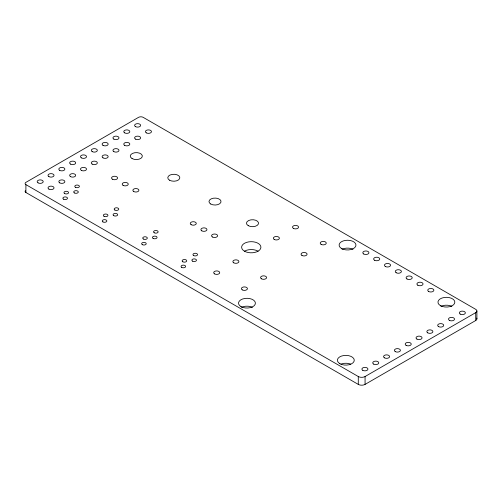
<?xml version="1.0" encoding="UTF-8"?>
<svg xmlns="http://www.w3.org/2000/svg" width="502" height="502" viewBox="0 0 502 502"><rect width="100%" height="100%" fill="white"/><g stroke="black" fill="none" stroke-linecap="round" stroke-linejoin="round"><path stroke-width="0.75" d="M25.903 184.623L358.284 376.525A4.794 2.767 0 0 0 365.067 376.525L475.714 312.639A4.047 2.341 0 0 0 475.714 309.332L143.183 117.349A3.282 1.895 0 0 0 138.539 117.349L25.903 182.377A2.748 1.588 0 0 0 25.903 184.623L25.903 192.498L358.284 384.394A4.794 2.767 0 0 0 365.067 384.394L475.714 320.514A4.047 2.341 0 0 0 476.687 318.111M476.9 310.989L476.9 318.858M475.714 312.639L475.714 320.514M365.067 376.525L365.067 384.394M358.284 376.525L358.284 384.394M244.449 251.182A9.645 5.566 0 0 0 260.582 248.685A9.645 5.566 0 0 0 248.772 241.87A9.645 5.566 0 0 0 244.449 251.182A9.645 5.566 0 0 1 258.091 251.182M25.903 192.498A2.748 1.588 0 0 1 25.382 190.672M342.1 249.249A8.44 4.869 0 0 1 352.975 249.249M440.963 306.333A8.44 4.869 0 0 1 451.844 306.333M241.525 307.318A8.44 4.869 0 0 1 252.406 307.318M340.977 364.138A8.44 4.869 0 0 1 350.685 364.138M341.573 248.546A8.44 4.869 0 0 0 355.686 246.363A8.44 4.869 0 0 0 345.351 240.402A8.44 4.869 0 0 0 341.573 248.546M440.436 305.63A8.44 4.869 0 0 0 454.555 303.446A8.44 4.869 0 0 0 444.22 297.479A8.44 4.869 0 0 0 440.436 305.63M240.998 306.615A8.44 4.869 0 0 0 255.116 304.432A8.44 4.869 0 0 0 244.781 298.464A8.44 4.869 0 0 0 240.998 306.615M339.867 363.693A8.44 4.869 0 0 0 353.979 361.509A8.44 4.869 0 0 0 343.65 355.541A8.44 4.869 0 0 0 339.867 363.693M75.463 187.302A2.297 1.324 0 0 0 79.31 186.713A2.297 1.324 0 0 0 76.492 185.087A2.297 1.324 0 0 0 75.463 187.302M74.384 192.931A2.297 1.324 0 0 0 78.224 192.335A2.297 1.324 0 0 0 75.413 190.71A2.297 1.324 0 0 0 74.384 192.931M64.639 193.552A2.297 1.324 0 0 0 68.485 192.963A2.297 1.324 0 0 0 65.674 191.337A2.297 1.324 0 0 0 64.639 193.552M63.559 199.181A2.297 1.324 0 0 0 67.4 198.585A2.297 1.324 0 0 0 64.589 196.96A2.297 1.324 0 0 0 63.559 199.181M114.845 210.037A2.297 1.324 0 0 0 118.685 209.447A2.297 1.324 0 0 0 115.874 207.822A2.297 1.324 0 0 0 114.845 210.037M113.759 215.665A2.297 1.324 0 0 0 117.6 215.069A2.297 1.324 0 0 0 114.789 213.444A2.297 1.324 0 0 0 113.759 215.665M104.021 216.287A2.297 1.324 0 0 0 107.861 215.697A2.297 1.324 0 0 0 105.05 214.072A2.297 1.324 0 0 0 104.021 216.287M102.935 221.915A2.297 1.324 0 0 0 106.775 221.319A2.297 1.324 0 0 0 103.964 219.694A2.297 1.324 0 0 0 102.935 221.915M154.221 232.771A2.297 1.324 0 0 0 158.061 232.175A2.297 1.324 0 0 0 155.25 230.556A2.297 1.324 0 0 0 154.221 232.771M153.135 238.4A2.297 1.324 0 0 0 156.975 237.804A2.297 1.324 0 0 0 154.164 236.178A2.297 1.324 0 0 0 153.135 238.4M143.396 239.021A2.297 1.324 0 0 0 147.237 238.425A2.297 1.324 0 0 0 144.425 236.806A2.297 1.324 0 0 0 143.396 239.021M142.311 244.643A2.297 1.324 0 0 0 146.151 244.054A2.297 1.324 0 0 0 143.34 242.428A2.297 1.324 0 0 0 142.311 244.643M193.634 255.531A2.297 1.324 0 0 0 197.481 254.934A2.297 1.324 0 0 0 194.669 253.315A2.297 1.324 0 0 0 193.634 255.531M192.555 261.153A2.297 1.324 0 0 0 196.395 260.563A2.297 1.324 0 0 0 193.584 258.938A2.297 1.324 0 0 0 192.555 261.153M182.816 261.78A2.297 1.324 0 0 0 186.656 261.184A2.297 1.324 0 0 0 183.845 259.559A2.297 1.324 0 0 0 182.816 261.78M181.73 267.403A2.297 1.324 0 0 0 185.571 266.813A2.297 1.324 0 0 0 182.759 265.188A2.297 1.324 0 0 0 181.73 267.403M362.795 370.338A3.012 1.738 0 0 0 367.834 369.554A3.012 1.738 0 0 0 364.145 367.426A3.012 1.738 0 0 0 362.795 370.338M373.62 364.088A3.012 1.738 0 0 0 378.659 363.304A3.012 1.738 0 0 0 374.969 361.176A3.012 1.738 0 0 0 373.62 364.088M384.444 357.838A3.012 1.738 0 0 0 389.483 357.06A3.012 1.738 0 0 0 385.793 354.927A3.012 1.738 0 0 0 384.444 357.838M395.262 351.588A3.012 1.738 0 0 0 400.307 350.81A3.012 1.738 0 0 0 396.618 348.677A3.012 1.738 0 0 0 395.262 351.588M406.087 345.338A3.012 1.738 0 0 0 411.132 344.56A3.012 1.738 0 0 0 407.442 342.427A3.012 1.738 0 0 0 406.087 345.338M416.911 339.088A3.012 1.738 0 0 0 421.956 338.31A3.012 1.738 0 0 0 418.266 336.177A3.012 1.738 0 0 0 416.911 339.088M427.735 332.839A3.012 1.738 0 0 0 432.78 332.06A3.012 1.738 0 0 0 429.091 329.927A3.012 1.738 0 0 0 427.735 332.839M438.56 326.589A3.012 1.738 0 0 0 443.605 325.811A3.012 1.738 0 0 0 439.915 323.677A3.012 1.738 0 0 0 438.56 326.589M449.384 320.339A3.012 1.738 0 0 0 454.429 319.561A3.012 1.738 0 0 0 450.74 317.433A3.012 1.738 0 0 0 449.384 320.339M460.208 314.089A3.012 1.738 0 0 0 465.254 313.311A3.012 1.738 0 0 0 461.564 311.184A3.012 1.738 0 0 0 460.208 314.089M38.064 182.86A3.012 1.738 0 0 0 43.109 182.075A3.012 1.738 0 0 0 39.42 179.948A3.012 1.738 0 0 0 38.064 182.86M48.889 176.61A3.012 1.738 0 0 0 53.934 175.825A3.012 1.738 0 0 0 50.244 173.698A3.012 1.738 0 0 0 48.889 176.61M59.713 170.36A3.012 1.738 0 0 0 64.758 169.576A3.012 1.738 0 0 0 61.068 167.448A3.012 1.738 0 0 0 59.713 170.36M70.537 164.11A3.012 1.738 0 0 0 75.582 163.332A3.012 1.738 0 0 0 71.893 161.198A3.012 1.738 0 0 0 70.537 164.11M81.362 157.86A3.012 1.738 0 0 0 86.407 157.082A3.012 1.738 0 0 0 82.717 154.949A3.012 1.738 0 0 0 81.362 157.86M92.186 151.61A3.012 1.738 0 0 0 97.231 150.832A3.012 1.738 0 0 0 93.541 148.699A3.012 1.738 0 0 0 92.186 151.61M103.01 145.36A3.012 1.738 0 0 0 108.055 144.582A3.012 1.738 0 0 0 104.366 142.449A3.012 1.738 0 0 0 103.01 145.36M113.835 139.11A3.012 1.738 0 0 0 118.88 138.332A3.012 1.738 0 0 0 115.19 136.199A3.012 1.738 0 0 0 113.835 139.11M124.659 132.861A3.012 1.738 0 0 0 129.704 132.082A3.012 1.738 0 0 0 126.015 129.949A3.012 1.738 0 0 0 124.659 132.861M135.484 126.611A3.012 1.738 0 0 0 140.529 125.833A3.012 1.738 0 0 0 136.833 123.705A3.012 1.738 0 0 0 135.484 126.611M48.889 189.103A3.012 1.738 0 0 0 53.934 188.325A3.012 1.738 0 0 0 50.244 186.198A3.012 1.738 0 0 0 48.889 189.103M59.713 182.86A3.012 1.738 0 0 0 64.758 182.075A3.012 1.738 0 0 0 61.068 179.948A3.012 1.738 0 0 0 59.713 182.86M70.537 176.61A3.012 1.738 0 0 0 75.582 175.825A3.012 1.738 0 0 0 71.893 173.698A3.012 1.738 0 0 0 70.537 176.61M81.362 170.36A3.012 1.738 0 0 0 86.407 169.576A3.012 1.738 0 0 0 82.717 167.448A3.012 1.738 0 0 0 81.362 170.36M92.186 164.11A3.012 1.738 0 0 0 97.231 163.332A3.012 1.738 0 0 0 93.541 161.198A3.012 1.738 0 0 0 92.186 164.11M103.01 157.86A3.012 1.738 0 0 0 108.055 157.082A3.012 1.738 0 0 0 104.366 154.949A3.012 1.738 0 0 0 103.01 157.86M113.835 151.61A3.012 1.738 0 0 0 118.88 150.832A3.012 1.738 0 0 0 115.19 148.699A3.012 1.738 0 0 0 113.835 151.61M124.659 145.36A3.012 1.738 0 0 0 129.704 144.582A3.012 1.738 0 0 0 126.015 142.449A3.012 1.738 0 0 0 124.659 145.36M135.484 139.11A3.012 1.738 0 0 0 140.529 138.332A3.012 1.738 0 0 0 136.833 136.199A3.012 1.738 0 0 0 135.484 139.11M146.308 132.861A3.012 1.738 0 0 0 151.353 132.082A3.012 1.738 0 0 0 147.657 129.949A3.012 1.738 0 0 0 146.308 132.861M363.699 253.981A3.062 1.77 0 0 0 368.819 253.19A3.062 1.77 0 0 0 365.067 251.025A3.062 1.77 0 0 0 363.699 253.981M374.523 260.231A3.062 1.77 0 0 0 379.644 259.44A3.062 1.77 0 0 0 375.891 257.275A3.062 1.77 0 0 0 374.523 260.231M385.341 266.48A3.062 1.77 0 0 0 390.468 265.69A3.062 1.77 0 0 0 386.716 263.525A3.062 1.77 0 0 0 385.341 266.48M396.166 272.73A3.062 1.77 0 0 0 401.293 271.933A3.062 1.77 0 0 0 397.54 269.769A3.062 1.77 0 0 0 396.166 272.73M406.99 278.98A3.062 1.77 0 0 0 412.117 278.183A3.062 1.77 0 0 0 408.364 276.018A3.062 1.77 0 0 0 406.99 278.98M417.815 285.23A3.062 1.77 0 0 0 422.941 284.433A3.062 1.77 0 0 0 419.189 282.268A3.062 1.77 0 0 0 417.815 285.23M428.639 291.474A3.062 1.77 0 0 0 433.766 290.683A3.062 1.77 0 0 0 430.013 288.518A3.062 1.77 0 0 0 428.639 291.474M112.448 179.22A3.012 1.738 0 0 0 117.487 178.442A3.012 1.738 0 0 0 113.797 176.309A3.012 1.738 0 0 0 112.448 179.22M123.103 185.37A3.012 1.738 0 0 0 128.142 184.592A3.012 1.738 0 0 0 124.452 182.458A3.012 1.738 0 0 0 123.103 185.37M133.752 191.519A3.012 1.738 0 0 0 138.797 190.741A3.012 1.738 0 0 0 135.107 188.614A3.012 1.738 0 0 0 133.752 191.519M132.051 158.55A6.024 3.476 0 0 0 142.135 156.994A6.024 3.476 0 0 0 134.749 152.733A6.024 3.476 0 0 0 132.051 158.55M169.55 180.205A6.024 3.476 0 0 0 179.634 178.643A6.024 3.476 0 0 0 172.255 174.382A6.024 3.476 0 0 0 169.55 180.205M191.143 224.683A3.012 1.738 0 0 0 196.182 223.905A3.012 1.738 0 0 0 192.492 221.771A3.012 1.738 0 0 0 191.143 224.683M201.791 230.832A3.012 1.738 0 0 0 206.837 230.054A3.012 1.738 0 0 0 203.147 227.921A3.012 1.738 0 0 0 201.791 230.832M212.446 236.982A3.012 1.738 0 0 0 217.492 236.204A3.012 1.738 0 0 0 213.796 234.076A3.012 1.738 0 0 0 212.446 236.982M210.74 204.013A6.024 3.476 0 0 0 220.824 202.457A6.024 3.476 0 0 0 213.444 198.196A6.024 3.476 0 0 0 210.74 204.013M248.245 225.668A6.024 3.476 0 0 0 258.329 224.105A6.024 3.476 0 0 0 250.944 219.845A6.024 3.476 0 0 0 248.245 225.668M274.236 239.448A3.012 1.738 0 0 0 279.281 238.663A3.012 1.738 0 0 0 275.592 236.536A3.012 1.738 0 0 0 274.236 239.448M301.94 255.436A3.012 1.738 0 0 0 306.979 254.658A3.012 1.738 0 0 0 303.29 252.525A3.012 1.738 0 0 0 301.94 255.436M293.413 228.372A3.012 1.738 0 0 0 298.458 227.594A3.012 1.738 0 0 0 294.768 225.461A3.012 1.738 0 0 0 293.413 228.372M321.117 244.367A3.012 1.738 0 0 0 326.156 243.583A3.012 1.738 0 0 0 322.466 241.456A3.012 1.738 0 0 0 321.117 244.367M214.58 273.891A3.012 1.738 0 0 0 219.619 273.107A3.012 1.738 0 0 0 215.929 270.98A3.012 1.738 0 0 0 214.58 273.891M242.278 289.88A3.012 1.738 0 0 0 247.317 289.102A3.012 1.738 0 0 0 243.627 286.968A3.012 1.738 0 0 0 242.278 289.88M233.756 262.816A3.012 1.738 0 0 0 238.795 262.038A3.012 1.738 0 0 0 235.105 259.91A3.012 1.738 0 0 0 233.756 262.816M261.454 278.811A3.012 1.738 0 0 0 266.493 278.033A3.012 1.738 0 0 0 262.803 275.899A3.012 1.738 0 0 0 261.454 278.811"/></g></svg>
